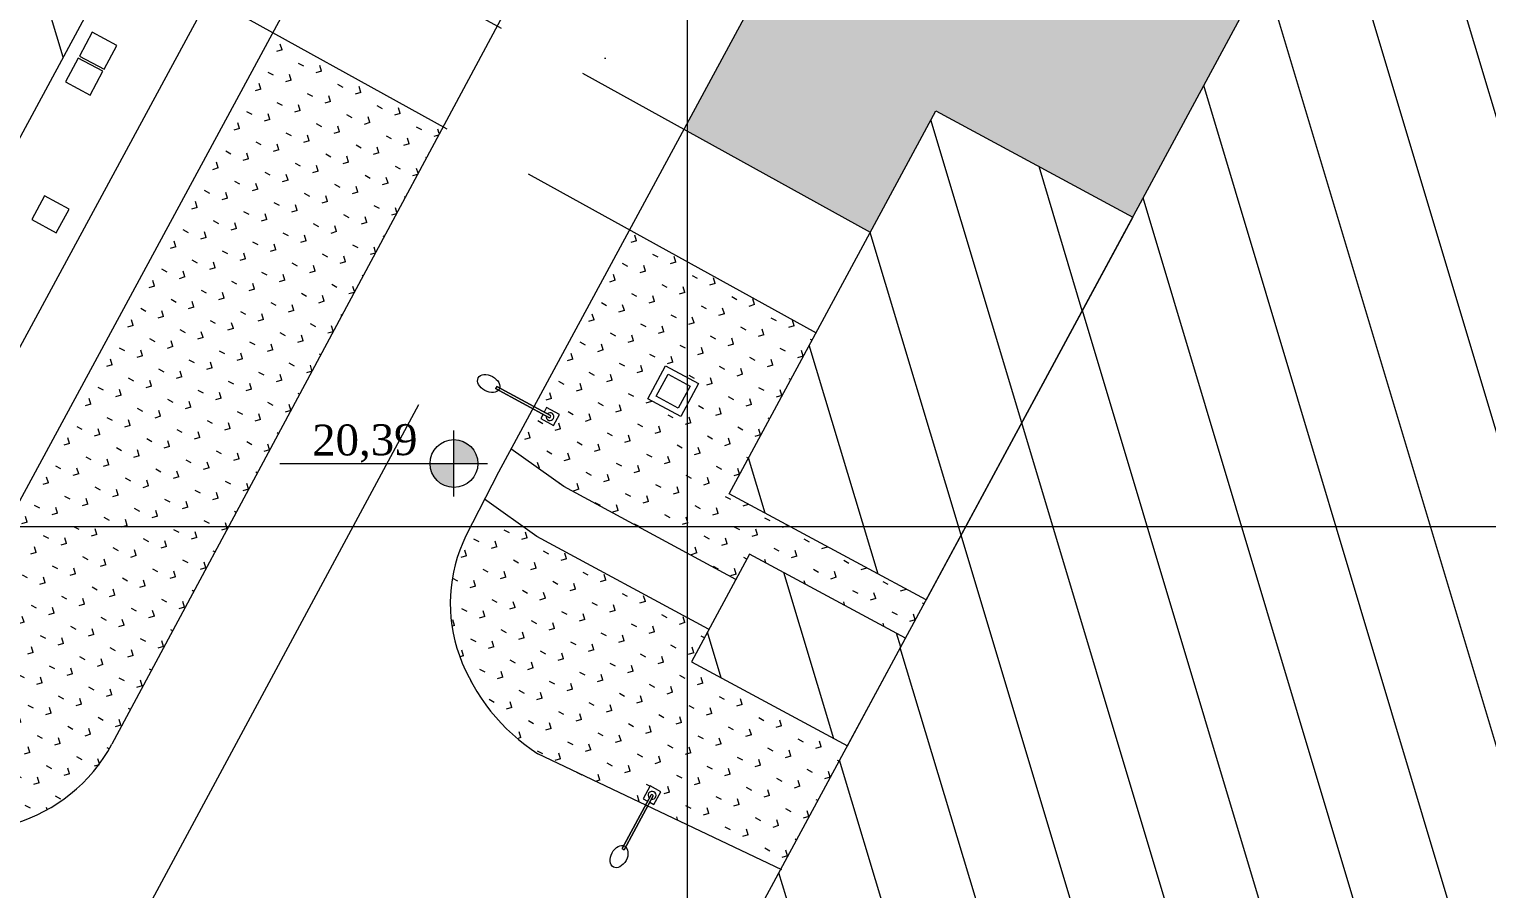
# Model space of a CAD drawing. Header units: centimetres. Extents: x 7802 to 40592, y -4163 to 24577.
# Drawn here: x 16876 to 21581, y 3829 to 6606 of the extents above; entities that cross this region are included whole.
import ezdxf

# ---------------------------------------------------------------- set-up
doc = ezdxf.new("R2010")
doc.units = ezdxf.units.CM
doc.linetypes.add('IMPORT-ACAD_ISO02W100', pattern=[1500, 1200, -299.9999999999999])
doc.linetypes.add('IMPORT-TRAZO_Y_PUNTOX2', pattern=[5080, 2540, -1270, 0, -1270])
for name, color, linetype, lineweight, true_color in [('ACHURADO', 4, 'Continuous', 9, 0x00ffff), ('Base - Emplazamiento_dwg', 7, 'Continuous', 9, 0x767676), ('edificios', 4, 'Continuous', 9, 0x00ffff), ('PASARELA', 100, 'IMPORT-ACAD_ISO02W100', 9, 0x00ff3f), ('PASTO', 3, 'Continuous', 9, 0x00ff00), ('solera', 1, 'Continuous', 9, 0xff0000)]:
    doc.layers.add(name, color=color, linetype=linetype, lineweight=lineweight, true_color=true_color)
for name, color, linetype, lineweight in [('camara inspeccion', 7, 'Continuous', 9), ('cota nivel', 7, 'Continuous', 9), ('E-LITE-EQPM', 7, 'Continuous', 9), ('eje calle', 7, 'IMPORT-TRAZO_Y_PUNTOX2', 9), ('grilla', 7, 'Continuous', 9), ('luminarias', 7, 'Continuous', 9), ('TEXTO', 7, 'Continuous', 9), ('VEREDAS', 7, 'Continuous', 9)]:
    doc.layers.add(name, color=color, linetype=linetype, lineweight=lineweight)
doc.styles.add('Times New Roman', font='times.ttf', dxfattribs={"height": 99.99999999999996})
pattern_1 = [(151.66, (-61025000, -522285000), (-97.8539650944029, -29.28314814536474), [19.152, -125.298]), (106.66, (-61025000, -522285000), (-97.85437269251995, -29.28327012055534), [19.152, -82.99]), (196.66, (-61025000, -522285000), (29.28327012055534, -97.85437269251995), [19.152, -82.98999999999998])]
pattern_2 = [(106.66, (-61025000, -522285000), (-279.5731100061605, -83.66325053739716), [])]

# ---------------------------------------------------------------- blocks, each defined once
blk = doc.blocks.new('Base - Emplazamiento_dwg_luminariayadran1-1977901-N01-Emplazamiento')
at = {"layer": 'E-LITE-EQPM', "flags": 128}
for points in [[(8830.782615905628, -196316.7067775335), (8830.782615905628, 0)], [(16450.78261592425, 0), (16450.78261592425, -196316.7067775343)]]:
    blk.add_lwpolyline(points, close=True, dxfattribs=at)
at = {"layer": 'E-LITE-EQPM'}
blk.add_ellipse((12640.78261591494, -223564.9146409974), major_axis=(0, 38295.36847628932), ratio=0.6666666666666659, dxfattribs=at)
at = {"layer": 'luminarias'}
blk.add_line((8830.782615905628, -196316.7067775343), (16450.78261592425, -196316.7067775343), dxfattribs=at)
at = {"layer": 'luminarias', "flags": 128}
blk.add_lwpolyline([(16450.78261592425, -23240.57190673411), (31918.47185930237, -23240.57190673411), (31918.47185930237, 23764.78713251272), (-7576.247460674494, 23764.78713251272), (-7576.247460674494, -23240.57190673338), (8830.782615905628, -23240.57190673338)], dxfattribs=at)
at = {"layer": 'luminarias'}
for centre, radius, start, end in [((12640.78261591494, 0), 12640.78261591276, 287.5420336008517, 252.4579663991479), ((12640.78261591494, -1921.374438794737), 4267.057503025325, 26.76170681889132, 153.2382931811087)]:
    blk.add_arc(centre, radius, start, end, dxfattribs=at)
blk = doc.blocks.new('Base - Emplazamiento_dwg-1977893-N01-Emplazamiento')
at = {"layer": 'ACHURADO'}
h = blk.add_hatch(dxfattribs=at)
h.set_pattern_fill('FP_3', color=256, style=0, pattern_type=2)
h.set_pattern_definition(pattern_2)
h.paths.add_polyline_path([(20929.89356397886, 511.7966017685846), (21480.13611395147, 1502.110063564034), (20228.25255310165, 2177.299936208879), (19700.85637418089, 1199.443731177601), (19410.78590258259, 1355.890105944131), (19167.68933431014, 905.159711651506), (19732.56348151483, 600.5009435117252), (19965.30717125863, 1032.035850826655), (20743.07105107747, 612.5573055816146)])
h.paths.add_polyline_path([(21344.30185024396, 1953.31767003412), (21371.00632539408, 1953.95335508625), (21397.65030631892, 1955.858970211542), (21424.17343583207, 1959.030198578822), (21458.31184358359, 1965.155818679063), (21480.13611395147, 1970.08079452707), (21502.41906626824, 1976.051493605328), (21527.86272936375, 1984.184949009429), (21552.89056802866, 1993.519850202947), (21577.44588615854, 2004.035050632257), (21601.47305806004, 2015.706729986342), (21624.91765446085, 2028.508448157448), (21647.72656580952, 2042.411205136461), (21669.84812258573, 2057.383506707216), (21691.23221234834, 2073.391435791059), (21711.8303932562, 2090.398729279915), (21731.59600380445, 2108.366860183919), (21758.43514981301, 2136.00138927044), (21775.91756466947, 2156.062081403522), (21792.43041364443, 2176.93070909344), (21807.93660287304, 2198.560917238744), (21822.40129981442, 2220.904817448771), (21835.79201149813, 2243.913178765854), (21848.07865751528, 2267.535673559793), (21859.53210255687, 2292.418202517915), (21869.23189357984, 2316.418514406056), (21878.0509657652, 2341.576931767957), (21885.67104330234, 2367.148303719653), (21892.07500872552, 2393.090880228014), (21897.24847639916, 2419.379879643212), (21901.17982483318, 2446.043049124239), (21903.86022278908, 2473.3379470643), (21905.01600345773, 2492.811516949674), (21905.28364911815, 2525.043521102473), (21904.20193463178, 2550.982854018346), (21901.84664953162, 2577.478401469506), (21898.23827109374, 2603.832587221874), (21893.38489858828, 2629.986210188732), (21887.29742346402, 2655.880519820319), (21879.98950453124, 2681.457348078951), (21871.47753678091, 2706.659240105577), (21861.78061388082, 2731.429583284288), (21850.92048439062, 2755.712734414863), (21838.92150173559, 2779.454144707619), (21825.81056796966, 2802.600482319821), (21811.61707133915, 2825.099752158431), (21796.37281762514, 2846.901412679979), (21780.11195518521, 2867.956489425245), (21762.87089352326, 2888.217685033736), (21744.68821506561, 2907.63948549072), (21725.60457957816, 2926.178262368292), (21705.6626202555, 2943.792370830681), (21684.90682983399, 2960.442243183691), (21663.38343390324, 2976.090477758136), (21641.1402464841, 2990.701922927596), (21618.2264990206, 3004.243756071765), (21594.69262628836, 3016.685557307983), (21570.58997697348, 3027.999377825337), (21545.97038201898, 3038.159802667898), (21520.88543118072, 3047.144007825932), (21495.38509031423, 3054.931811506929), (21469.51463813943, 3061.505719471236), (21443.30656630475, 3066.850964330516), (21416.75334589785, 3070.955538720648), (21389.67177879905, 3073.810222274638), (21359.94114194714, 3075.408602334922), (21338.08499583709, 3075.632898169621), (21311.5585481758, 3074.713296424206), (21285.04805909896, 3072.533517476917), (21258.67067558876, 3069.099835851693), (21232.48565084254, 3064.419968916669), (21206.55180594988, 3058.504430547678), (21181.26817912962, 3051.475443392289), (21160.74097112416, 3044.913607926367), (21135.71313245927, 3035.578706732849), (21105.40775358323, 3022.270299280649), (21087.13064242787, 3013.391826949461), (21063.68604602707, 3000.590108778351), (21040.8771346784, 2986.687351799342), (21018.75557790219, 2971.715050228584), (20997.37148813957, 2955.707121144743), (20976.77330723173, 2938.699827655881), (20957.00769668346, 2920.731696751881), (20938.11943195998, 2901.843432028395), (20920.15130105598, 2882.077821480137), (20903.14400756712, 2861.479640572283), (20887.13607848328, 2840.095550809668), (20872.16377691252, 2817.973994033458), (20858.26101993351, 2795.165082684789), (20845.4593017624, 2771.720486283991), (20833.78762240832, 2747.693314382489), (20823.27242197901, 2723.137996252593), (20813.93752078549, 2698.110157587695), (20805.80406538138, 2672.666494492178), (20798.89048065919, 2646.86464504649), (20793.21242811193, 2620.763058738389), (20788.78277035489, 2594.420864056009), (20785.6115419876, 2567.897734542858), (20783.70592686231, 2541.253753618022), (20783.07024181018, 2514.549278467903), (20783.70592686231, 2487.844803317781), (20785.6115419876, 2461.200822392938), (20788.78277035489, 2434.677692879787), (20793.21242811193, 2408.335498197414), (20798.89048065919, 2382.233911889306), (20805.80406538138, 2356.432062443625), (20813.93752078549, 2330.988399348101), (20823.27242197901, 2305.960560683206), (20833.78762240832, 2281.40524255331), (20845.4593017624, 2257.378070651805), (20858.26101993351, 2233.933474251006), (20872.16377691252, 2211.124562902338), (20887.13607848328, 2189.003006126131), (20903.14400756712, 2167.618916363513), (20920.15130105598, 2147.020735455663), (20941.2233517031, 2124.151205164284), (20957.00769668346, 2108.366860183915), (20976.77330723173, 2090.398729279915), (20997.37148813958, 2073.391435791053), (21018.75557790219, 2057.383506707216), (21040.8771346784, 2042.411205136458), (21063.68604602707, 2028.508448157444), (21087.13064242787, 2015.706729986335), (21111.15781432937, 2004.035050632254), (21135.71313245927, 1993.519850202947), (21160.74097112416, 1984.184949009429), (21186.18463421968, 1976.051493605328), (21211.98648366537, 1969.137908883126), (21238.08806997347, 1963.459856335868), (21264.43026465585, 1959.030198578822), (21290.95339416901, 1955.858970211542), (21317.59737509384, 1953.95335508625)])
h.paths.add_polyline_path([(21791.85678938687, 3918.823326866888), (21825.97333815313, 3919.286629520087), (21844.77282276337, 3920.389393397019), (21866.20271920208, 3922.533777966823), (21890.75875144495, 3926.2350043007), (21915.09976770055, 3931.155646894114), (21939.16525236725, 3937.283472254272), (21962.89537485835, 3944.603245641821), (21989.73107690615, 3954.572116766275), (22009.11452645843, 3962.742925931997), (22031.48864747416, 3973.517734731295), (22053.29787580737, 3985.394407472314), (22074.48799028014, 3998.343416875302), (22095.00630892911, 4012.332569662614), (22114.80181998123, 4027.327086596261), (22133.82530867698, 4043.28968894457), (22152.02947962609, 4060.180691163006), (22169.36907439129, 4077.958099558667), (22185.80098400793, 4096.577716693243), (22201.28435615966, 4115.993251264783), (22215.78069674371, 4136.15643319519), (22229.25396557333, 4157.017133637235), (22241.67066597931, 4178.523489602757), (22252.99992808805, 4200.622032902239), (22263.21358556888, 4223.257823075144), (22272.28624566002, 4246.374583980562), (22280.19535229899, 4269.914843708551), (22286.92124220048, 4293.820077464374), (22292.44719374247, 4318.030853070359), (22296.75946853874, 4342.486978723638), (22300.02130206776, 4369.448940455204), (22301.70314796144, 4391.891614229095), (22302.32226182189, 4416.717296373105), (22301.70314796144, 4441.542978517118), (22299.8473455947, 4466.306940103729), (22296.75946853874, 4490.947614022574), (22292.44719374247, 4515.403739675857), (22286.92124220048, 4539.614515281839), (22280.19535229899, 4563.519749037661), (22272.28624566002, 4587.06000876565), (22263.21358556888, 4610.176769671065), (22252.99992808805, 4632.812559843973), (22239.06308207189, 4659.427570956106), (22229.25396557333, 4676.417459108977), (22215.78069674371, 4697.278159551021), (22201.28435615966, 4717.441341481426), (22185.80098400793, 4736.85687605297), (22169.36907439129, 4755.476493187538), (22152.02947962609, 4773.253901583206), (22133.82530867698, 4790.144903801643), (22114.80181998123, 4806.107506149951), (22095.00630892911, 4821.102023083595), (22074.48799028014, 4835.091175870907), (22053.29787580737, 4848.040185273898), (22031.48864747416, 4859.916858014913), (22009.11452645843, 4870.691666814216), (21986.23113835037, 4880.337823799417), (21962.89537485835, 4888.831347104388), (21939.16525236725, 4896.151120491937), (21915.09976770055, 4902.278945852098), (21890.75875144495, 4907.199588445512), (21866.20271920208, 4910.900814779387), (21841.49272113719, 4913.373423021887), (21816.69019019883, 4914.611265879328), (21791.85678938687, 4914.611265879328), (21767.05425844852, 4913.373423021887), (21740.39907174041, 4910.607624765649), (21717.78822814076, 4907.199588445512), (21693.44721188516, 4902.278945852098), (21669.38172721846, 4896.151120491937), (21645.65160472736, 4888.831347104388), (21622.31584123534, 4880.337823799417), (21599.43245312727, 4870.691666814216), (21577.05833211156, 4859.916858014917), (21555.24910377834, 4848.040185273898), (21534.05898930557, 4835.091175870907), (21510.11672827344, 4818.508487513389), (21493.74515960448, 4806.107506149951), (21474.72167090873, 4790.144903801643), (21456.51749995962, 4773.253901583206), (21439.17790519442, 4755.476493187545), (21422.74599557778, 4736.85687605297), (21407.26262342605, 4717.44134148143), (21392.766282842, 4697.278159551021), (21379.29301401239, 4676.417459108977), (21366.8763136064, 4654.911103143455), (21355.54705149766, 4632.812559843973), (21345.33339401683, 4610.176769671071), (21336.26073392568, 4587.06000876565), (21328.35162728673, 4563.519749037661), (21321.62573738523, 4539.614515281839), (21316.09978584324, 4515.403739675857), (21311.78751104697, 4490.947614022574), (21308.69963399101, 4466.306940103729), (21306.84383162426, 4441.542978517118), (21306.22471776382, 4416.717296373108), (21306.84383162426, 4391.891614229095), (21308.69963399101, 4367.12765264248), (21311.78751104697, 4342.486978723635), (21316.09978584324, 4318.030853070351), (21321.62573738523, 4293.82007746437), (21328.35162728673, 4269.914843708551), (21336.26073392568, 4246.374583980562), (21345.33339401683, 4223.257823075144), (21355.54705149766, 4200.622032902236), (21368.31023587594, 4176.039863377815), (21379.29301401239, 4157.017133637231), (21392.766282842, 4136.15643319519), (21407.26262342605, 4115.993251264783), (21422.74599557778, 4096.577716693243), (21439.17790519442, 4077.958099558667), (21456.51749995962, 4060.180691163006), (21474.72167090873, 4043.28968894457), (21493.74515960448, 4027.327086596261), (21513.5406706566, 4012.332569662614), (21534.05898930557, 3998.343416875302), (21557.53312448507, 3984.150596088743), (21577.05833211156, 3973.517734731295), (21599.43245312727, 3962.742925931997), (21622.31584123534, 3953.096768946792), (21645.65160472736, 3944.603245641821), (21669.38172721846, 3937.283472254272), (21693.44721188516, 3931.155646894114), (21717.78822814076, 3926.235004300697), (21744.8776950573, 3922.280269591812), (21767.05425844852, 3920.061169724326), (21780.28838850921, 3919.400681751916)])
h.paths.add_polyline_path([(10516.73821629957, 4290.796226169922), (10704.63667517762, 4639.18265989051), (10201.14241258708, 4910.73685036973), (10013.24395370904, 4562.350416649138)])
h.paths.add_polyline_path([(10771.08111029957, 4762.378666549929), (11438.19624466124, 5999.290687590846), (10802.21920873738, 6342.29803057388), (10135.10407437571, 5105.386009439833), (10769.79084444801, 4763.074557496244)])
h.paths.add_polyline_path([(7207.438085379552, 5073.292678594596), (10189.25769395429, 10601.94632261993), (8678.67688159459, 11416.66176272558), (5696.857273019857, 5888.008118607113), (6780.478761796233, 5303.568576669356)])
h.paths.add_polyline_path([(26453.35077510684, 5796.344300173228), (26710.56206036595, 6273.245084285748), (25463.47053430511, 6945.850424654787), (25206.25924903437, 6468.949640542275), (26237.57014050667, 5912.723254039894)])
h.paths.add_polyline_path([(20377.81762662345, 6165.882914513355), (21149.50227963275, 7596.679451130342), (20741.54005530129, 7816.709468997966), (21095.20895055031, 8472.454310487967), (20372.59403410137, 8862.188858166348), (20018.92513884233, 8206.444016750916), (20041.06274927851, 8194.504335589783), (19269.3780962378, 6763.707798998814), (20000.00000000002, 6369.65476927041)])
h.paths.add_polyline_path([(24581.72936447666, 6829.602281935524), (24830.36709601295, 7290.60666207225), (23266.11567372459, 8134.268765710303), (23017.4779421883, 7673.264385573577), (23734.53169542111, 7286.529191183297)])
h.paths.add_polyline_path([(6542.891369480647, 7456.657502055181), (8803.305496939001, 8032.22357938067), (8929.16563980981, 7964.342271164073), (9200.039716111505, 8466.575519833725), (7468.264694511897, 10109.22517664732), (7103.131041082096, 9000.075510330513), (7313.983117416507, 8886.35472105817), (6699.800939415588, 8115.752290096147), (6389.069912966812, 7539.619442634295), (6438.674453122526, 7512.865769862494)])
h.paths.add_polyline_path([(24960.93668884135, 7480.744839180271), (25070.09868198077, 7683.144357055436), (24701.57471975547, 7881.903774384419), (24769.49750292117, 8007.840816862893), (24634.67167769561, 8080.557668954147), (24993.69317694803, 8746.226884610962), (23897.11011787879, 9337.65710955487), (23361.00384232125, 8343.651333451284), (24769.49750292117, 7583.995495698624)])
h.paths.add_polyline_path([(6227.93862833642, 11762.51241322608), (6339.038839959547, 11968.50562216715), (6535.067369660836, 11862.77975272389), (6704.363307589672, 12176.67486611755), (6853.835080203142, 12096.05888044463), (6994.033154973301, 12356.00304165857), (6842.111081897753, 12437.94057033958), (7053.730851912412, 12830.30917951839), (6144.648264639553, 13320.61305083336), (5657.922773284378, 12418.16521203147), (6008.323976036632, 12229.1801092215), (5862.835473043384, 11959.42685520278)])
h.paths.add_polyline_path([(9765.328132093427, 16975.47381417828), (10144.70874823165, 17678.89129118996), (8880.369880190128, 18360.79879906031), (8500.989264051905, 17657.38132214176), (8992.712319224811, 17392.17580514255)])
h = blk.add_hatch(dxfattribs=at)
h.set_pattern_fill('FP_3', color=256, style=0, pattern_type=2)
h.set_pattern_definition(pattern_2)
h.paths.add_polyline_path([(12931.0396974208, 428.509935364131), (13766.72355680495, 1977.968729287388), (14552.0001569763, 1554.438279569154), (15709.44088282997, 3700.473159831025), (15764.09787232989, 3670.994503051048), (17639.80612038869, 7148.784108739355), (18502.6793622412, 6683.402748685338), (19470.59954430444, 8478.043654002262), (19843.32014960239, 8277.020822558567), (20643.35574352883, 9760.383427422506), (20263.91556769379, 9965.030386578304), (20814.89486104112, 10986.61253368483), (19126.52148674244, 11897.21847111361), (19479.14070837434, 12551.01709095763), (19716.38828447323, 12423.06017410012), (20423.025479808, 13733.25086897241), (16694.11486350001, 15744.39852088692), (9760.762729018472, 2889.126379787928), (10294.81577114203, 2601.090641692284), (9915.928294346679, 1898.587504681205), (11426.80245991797, 1083.713847678159), (11492.01775158291, 1204.630873911085)])
at = {"layer": 'cota nivel'}
h = blk.add_hatch(color=256, dxfattribs=at)
h.paths.add_polyline_path([(9246.874822222171, 5203.036005422482), (9324.078422661454, 5203.036005422482), (9323.51552346663, 5212.341915189986), (9321.83503408508, 5221.512126067769), (9319.061459433453, 5230.412917928969), (9315.235243811156, 5238.914499318106), (9310.412181141057, 5246.892900071693), (9304.662601381826, 5254.231779052626), (9298.070344975638, 5260.8241206381), (9289.086898901684, 5267.568034571574), (9282.753201851829, 5271.396960981571), (9273.798813453597, 5275.364407414227), (9265.350913879025, 5277.996976111518), (9256.180724715661, 5279.677583981496), (9246.874822222171, 5280.240603418215)])
h.paths.add_polyline_path([(9246.874822222171, 5125.831407426749), (9246.874822222171, 5203.036005422482), (9169.6692266571, 5203.036005422482), (9170.232144350837, 5193.729943302738), (9171.912688689612, 5184.559586753955), (9174.686353150031, 5175.658662421758), (9178.512690793917, 5167.156967958805), (9183.335904085434, 5159.178479251603), (9189.085658558166, 5151.839542543215), (9195.678108466887, 5145.247177815185), (9203.017119467411, 5139.497518169547), (9210.99567049483, 5134.674407968723), (9219.497414397294, 5130.848180175801), (9228.39837456735, 5128.074630724715), (9237.56875282973, 5126.394204876535)])
at = {"layer": 'PASTO'}
h = blk.add_hatch(dxfattribs=at)
h.set_pattern_fill('FP_1', color=256, style=0, pattern_type=2)
h.set_pattern_definition(pattern_1)
h.paths.add_polyline_path([(10590.55331484697, 5949.843902145744), (10802.21920873738, 6342.29803057388), (11438.19624466124, 5999.290687604488), (15000.00000000002, 12603.30497967422), (15000.00000000002, 15556.02646401756), (10785.28949633407, 7756.524994616018), (10816.71969759994, 7739.57345515091), (10824.54960736496, 7754.091053408859), (10866.14183431386, 7731.658735187229), (10847.29381081253, 7696.712223495485), (10805.70158386364, 7719.144541717119), (10813.08321298748, 7732.830973531173), (10781.64756717916, 7749.785449451423), (10000.00000000001, 6303.313303033488), (10000.00000000001, 6276.463897586181), (10501.14983845002, 5999.290687590846)])
h.paths.add_polyline_path([(10925.10422336637, 7101.612506899994), (10818.92341044733, 7158.879981189979), (10876.19088466746, 7265.060794074099), (10982.37169757486, 7207.793319877251), (10950.545717135, 7148.784108739355)])
h.paths.add_polyline_path([(10916.95200024407, 7128.853888157765), (10955.13031638694, 7199.641096685091), (10884.34310777812, 7237.819412909457), (10846.16479163525, 7167.032204289001), (10879.99896446639, 7148.784108739355)])
h.paths.add_polyline_path([(12884.0713407728, 9326.299726031732), (12777.89052785376, 9383.567200228583), (12835.15800207389, 9489.748013205837), (12941.33881498129, 9432.480538915856)])
h.paths.add_polyline_path([(12875.9191176505, 9353.541107196374), (12914.09743379337, 9424.328315816832), (12843.31022518455, 9462.506631948065), (12805.13190904168, 9391.719423327606)])
h.paths.add_polyline_path([(13313.86349222159, 11509.2417121865), (13207.68267930254, 11566.50918638335), (13264.95015352267, 11672.68999936061), (13371.13096643008, 11615.42252507062)])
h.paths.add_polyline_path([(13305.71126909928, 11536.48309335114), (13343.88958524216, 11607.2703019716), (13273.10237663334, 11645.44861810283), (13234.92406049046, 11574.66140948238)])
h.paths.add_polyline_path([(14724.79329395575, 12526.61018036307), (13683.04977475201, 13088.46329199152), (13802.17314838666, 13309.33241229506), (14843.9166675904, 12747.47930066662), (14759.1029270998, 12590.22438351437)])
h.paths.add_polyline_path([(14880.74559854578, 12815.76458625497), (13838.81868609462, 13377.71660899745), (13957.9420597409, 13598.58572930099), (14999.86897219207, 13036.63370655851)])
h = blk.add_hatch(dxfattribs=at)
h.set_pattern_fill('FP_1', color=256, style=0, pattern_type=2)
h.set_pattern_definition(pattern_1)
h.paths.add_polyline_path([(7679.444691734781, 4018.363640804418), (7705.321714870174, 4019.130283708858), (7731.13031634255, 4021.161085947494), (7756.808775738215, 4024.451190924185), (7782.295683873925, 4028.992730462098), (7807.530089654915, 4034.774843620178), (7832.451645837418, 4041.783702666756), (7857.000753347103, 4050.002546148074), (7881.118703808273, 4059.411718972776), (7904.747819942996, 4069.988719416392), (7927.831593504412, 4081.70825293346), (7950.314820414319, 4094.542292648618), (7972.143732781892, 4108.460146381902), (7993.266127487826, 4123.428530048124), (8013.63149102634, 4139.411647254624), (8033.191120306565, 4156.371274907161), (8051.898239124359, 4174.266854619184), (8069.70811002606, 4193.055589705858), (8086.57814129661, 4212.692547530916), (8102.467988816222, 4233.130766961583), (8117.339652542025, 4254.321370674527), (8131.157567383885, 4276.2136820444), (8143.888688257147, 4298.755346335287), (9212.244014944028, 6290.943706963924), (8662.0999786015, 6595.214359797945), (7331.759323557141, 4133.701192224128), (7430.416827987985, 4079.139589453548), (7453.620407180753, 4067.659085094525), (7477.357500032573, 4057.326685052105), (7501.571340073849, 4048.167098918009), (7526.204020709906, 4040.202231538413), (7551.19663370269, 4033.451130629268), (7576.48941004786, 4027.929941224294), (7602.021862910388, 4023.651867064678), (7627.732932276809, 4020.627139022755), (7653.561130978215, 4018.862990635228)])
h.paths.add_polyline_path([(7155.24261065653, 4231.322096251781), (7315.95571528174, 4528.687603117323), (5128.076204233962, 5715.503951816475), (4986.082290378562, 5452.230088103466), (5006.002524610142, 5433.292069669189), (5035.154725636078, 5407.465601442753), (5047.348450715282, 5397.073090062404), (5276.778824281943, 5270.188784826165), (5273.372469654335, 5264.681401660699), (5270.498726827142, 5258.502422136963), (5268.426279401464, 5252.134484614703), (5267.220342868927, 5245.777974479339), (5266.918865475101, 5239.632917520855), (5267.531334069306, 5233.892685549619), (5269.038475573739, 5228.737911398781), (5271.392863466049, 5224.330804795027), (5274.520410190632, 5220.810047965094), (5278.251381184533, 5218.321340854633), (5284.486730801814, 5216.716463830943), (5287.198052423421, 5216.503280283482), (5292.14191259005, 5217.229167673266), (5297.201864080276, 5219.026669422585), (5302.224162828526, 5221.841169350364), (5307.056208828745, 5225.587150300506), (5311.551182808345, 5230.150792537401), (5315.572507257524, 5235.393432100989), (5321.032640372538, 5245.714629022745), (6925.681137975702, 4358.278904617227), (6927.750905077119, 4364.650109822132), (6930.623013492457, 4370.832997747864), (6934.207002213824, 4376.632829828704), (6938.389988583216, 4381.866932370004), (6943.040223687204, 4386.370450107692), (6948.011241970316, 4390.001538551685), (6953.146474369309, 4392.645831573392), (6958.284179671319, 4394.220043524318), (6963.262538776003, 4394.674592432234), (6967.924751410835, 4393.995161653607), (7045.454323544914, 4537.74435099697), (7030.936725286963, 4545.574260761992), (7053.369043508595, 4587.16648771089), (7088.315555200336, 4568.318464209568), (7065.883236978701, 4526.726237260666), (7052.196805164652, 4534.10786638451), (6974.667233030553, 4390.358677041161), (6977.817831932006, 4386.804512118594), (6980.18156309446, 4382.350195995569), (6981.682797045373, 4377.138248085592), (6982.170568616503, 4369.448940455204), (6981.934773729491, 4365.127404105007), (6980.677454266781, 4358.712804611574), (6978.541771157126, 4352.296870608599), (6975.596057292893, 4346.084885045447), (6971.934563149494, 4340.275605377734), (6967.674441165924, 4335.054904163259)])
h.paths.add_polyline_path([(6816.189623833372, 4479.819533258582), (6812.662048616815, 4486.029546072451), (6808.192525033744, 4491.600129973375), (6802.894625571925, 4496.389734064458), (6796.902972101137, 4500.276652476623), (6790.369815074439, 4503.162116966326), (6780.478761796233, 4505.262255440271), (6776.35257294762, 4505.662711160838), (6769.224671908349, 4505.214299707787), (6762.258584646988, 4503.638966624294), (6755.631322392032, 4500.976741791402), (6749.51128668502, 4497.295273469964), (6744.053990226023, 4492.688109329684), (6739.398105230048, 4487.272319363197), (6729.468690732794, 4492.486268209013), (6720.088309932343, 4498.633380609449), (6711.344386208402, 4505.656366636415), (6703.318411280777, 4513.489773384834), (6696.085185721913, 4522.060594981368), (6697.33138648206, 4529.766278276898), (6697.335834479097, 4537.572080708479), (6696.098416417271, 4545.279179249816), (6693.650650799135, 4552.691264979508), (6690.05488511198, 4559.619543301617), (6685.402707763536, 4565.887542767498), (6679.812615216842, 4571.335610012399), (6673.426993745081, 4575.824976315675), (6672.402458685312, 4585.886485728525), (6672.256900050707, 4595.99897584904), (6679.030186234897, 4600.575933875147), (6685.115388048031, 4606.034529793434), (6690.39861203147, 4612.272597991715), (6694.780974915491, 4619.173383893228), (6698.180454364398, 4626.60772918936), (6700.533424144604, 4634.436489226497), (6701.795844982707, 4642.513137301855), (6701.94408882496, 4650.686507125186), (6700.975381070876, 4658.803622117152), (6698.907852503938, 4666.712558589938), (6705.671047161722, 4674.192583820764), (6713.057450171151, 4681.057904644673), (6721.011404687276, 4687.256790592022), (6729.472977341631, 4692.742532806888), (6730.69444981657, 4688.789237632763), (6731.992002395742, 4687.157362243032), (6735.568422958118, 4685.0765562209), (6739.70415580381, 4684.949074575813), (6743.401944162227, 4686.805657188333), (6745.770133612205, 4690.198622921989), (6746.237678331604, 4694.30981978861), (6745.704007529766, 4696.325224328299), (6743.263135898253, 4699.666284552122), (6754.258225187128, 4703.660838707508), (6765.629623112083, 4706.243600748843), (6766.413626662973, 4698.854760550303), (6768.395782336115, 4691.395960308497), (6771.498832964276, 4684.329580828256), (6775.649300591067, 4677.822948777902), (6780.748905196014, 4672.030136418354), (6786.67689189315, 4667.088313285312), (6793.292890317895, 4663.114498115538), (6800.440238494031, 4660.202787929271), (6807.949692474069, 4658.422129881972), (6815.643433911436, 4657.814688646417), (6823.339280668125, 4658.394847984253), (6830.855000753716, 4660.148870149099), (6838.012627444862, 4663.035221186296), (6844.642673406403, 4666.985554426358), (6850.588144026782, 4671.906328883898), (6855.708254934976, 4677.681024239282), (6859.881765670842, 4684.172899954155), (6871.376655552773, 4673.897985543977), (6866.869619954196, 4669.286002744412), (6863.245218013656, 4663.952386166173), (6860.616738886981, 4658.063850464413), (6859.066341834175, 4651.804455588791), (6858.642488139661, 4645.369853559455), (6859.358426341555, 4638.961172905735), (6861.191778117623, 4632.77873192377), (6864.085237772072, 4627.015777259853), (6867.948363459025, 4621.852443534717), (6872.660404153869, 4617.450122814865), (6878.074074008809, 4613.946419926206), (6884.020156116371, 4611.450851293529), (6890.312791779451, 4610.041421748625), (6896.755289959377, 4609.762186306903), (6903.14627531418, 4610.621873124896), (6904.402323808085, 4593.978713984295), (6904.450155271948, 4587.783120348789), (6903.410642283676, 4576.378507328311), (6901.253309089533, 4565.131654484556), (6897.999119593199, 4554.151853205769), (6894.655888463521, 4553.740321882579), (6891.520264614654, 4552.509705981968), (6888.789562294528, 4550.537444017813), (6886.635615403054, 4547.947643792866), (6885.193964563553, 4544.903272712761), (6884.555328007827, 4541.595902796026), (6884.759892983384, 4538.233655692201), (6885.794786905288, 4535.028106287367), (6887.594887384591, 4532.180969009185), (6882.085244006401, 4523.947438348651), (6875.894130751739, 4516.213272979284), (6869.0665719489, 4509.034718940584), (6865.879722353377, 4509.247293482903), (6862.739287448948, 4508.665170736774), (6859.84035094924, 4507.324512148177), (6857.362994694879, 4505.308599384814), (6855.461111975423, 4502.74266088166), (6854.25284768325, 4499.786092654682), (6853.813259156704, 4496.622556625513), (6845.007681911282, 4491.178306803507), (6835.752384579956, 4486.539608919581), (6822.624024784381, 4481.713827219749)])
h.paths.add_polyline_path([(6426.316399033845, 4714.512195840392), (6422.788823817289, 4720.722208654258), (6418.31930023422, 4726.292792555182), (6413.0214007724, 4731.082396646265), (6406.480754047629, 4735.211785969966), (6400.496590274912, 4737.854779548139), (6393.587939980124, 4739.665469240273), (6386.47934814809, 4740.355373742651), (6379.351447108821, 4739.906962289598), (6372.385359847458, 4738.331629206104), (6365.758097592501, 4735.669404373209), (6359.638061885487, 4731.987936051773), (6354.180765426491, 4727.380771911494), (6349.524880430517, 4721.964981945004), (6339.595465933265, 4727.178930790817), (6330.215085132817, 4733.326043191252), (6321.471161408878, 4740.349029218218), (6313.445186481254, 4748.182435966633), (6306.211960922393, 4756.75325756317), (6307.410872336514, 4763.910911405041), (6307.537433257576, 4771.167176245314), (6306.588857103437, 4778.362285721812), (6304.586029352342, 4785.337819973636), (6301.573047692409, 4791.940193684349), (6297.61625109138, 4798.024037679477), (6292.802759164201, 4803.455399623402), (6287.238553998291, 4808.11469334355), (6281.046146670267, 4811.899331844489), (6272.888703492669, 4809.568967606782), (6267.171125120586, 4818.508487513389), (6264.891604693043, 4821.349564321577), (6259.593705231224, 4826.139168412662), (6253.602051760434, 4830.026086824831), (6247.068894733734, 4832.911551314537), (6240.160244438946, 4834.722241006667), (6233.051652606911, 4835.412145509052), (6225.92375156764, 4834.963734055995), (6218.957664306276, 4833.388400972502), (6212.33040205132, 4830.726176139609), (6206.210366344306, 4827.044707818168), (6200.75306988531, 4822.437543677888), (6196.097184889336, 4817.021753711399), (6186.167770392083, 4822.235702557215), (6176.787389591635, 4828.38281495765), (6168.043465867698, 4835.405800984609), (6157.148748881892, 4846.638448664629), (6152.784265381213, 4851.810029329562), (6154.030466141361, 4859.515712625095), (6154.034914138395, 4867.321515056677), (6152.797496076568, 4875.028613598007), (6150.349730458434, 4882.440699327702), (6146.753964771278, 4889.368977649811), (6142.101787422836, 4895.636977115688), (6136.511694876142, 4901.085044360586), (6130.126073404383, 4905.574410663859), (6129.101538344612, 4915.635920076719), (6128.955979710007, 4925.748410197237), (6136.026119248273, 4930.558563417416), (6142.337241196484, 4936.32867492821), (6147.760090415906, 4942.940569772773), (6152.183604066375, 4950.258832823268), (6155.517186232415, 4958.133582154797), (6157.692563375836, 4966.403538707043), (6158.665182614159, 4974.899329365328), (6158.415124187377, 4983.446955812204), (6156.947509425248, 4991.871358105671), (6154.292395859737, 5000.000000000006), (6158.65909632682, 5000.000000000006), (6167.045196235275, 5008.424650466716), (6176.248301995076, 5015.948230168879), (6186.172057000933, 5022.491967155082), (6187.393529475855, 5018.538671980943), (6190.349584227698, 5015.64345557367), (6194.327422406654, 5014.504446722565), (6198.367860669823, 5015.396296700071), (6201.496620802328, 5018.103952101727), (6202.959259192334, 5021.974511064063), (6202.936757990903, 5024.059254136794), (6201.390918072561, 5027.897341770978), (6199.962215557514, 5029.415718900305), (6210.957304846409, 5033.410273055699), (6222.298381592488, 5036.27879699855), (6222.965274649682, 5029.441709964261), (6224.560186949065, 5022.759886843172), (6227.053196830249, 5016.358683269116), (6230.397533699624, 5010.358190258675), (6234.530455479107, 5004.870981220482), (6239.374425691031, 5000.000000000006), (6305.488421105874, 5000.000000000006), (6309.73042304464, 5004.188982676463), (6313.445395137969, 5008.851722070628), (6316.580845330138, 5013.922334302355), (6324.345285387742, 5007.289286598416), (6331.497218842209, 5000.000000000006), (6324.385608687615, 5000.000000000006), (6320.598144795784, 4994.827558889183), (6317.774795349635, 4989.071889711591), (6316.002782036572, 4982.910802259265), (6315.336847634358, 4976.534630904224), (6315.797564843386, 4970.140354601916), (6317.370700734591, 4963.925511623635), (6320.007656447093, 4958.082097009972), (6323.626968551995, 4952.790631271232), (6328.116825700735, 4948.214583570348), (6333.338522811215, 4944.495321672699), (6339.130746081589, 4941.747744674133), (6345.314556454855, 4940.056733425091), (6351.698917580172, 4939.474528307927), (6358.086597495649, 4940.01911537562), (6364.280261712073, 4941.673670708964), (6365.199897919559, 4938.600624237565), (6375.726077133664, 4941.222025232159), (6376.54040186345, 4933.547423132106), (6378.522557536594, 4926.088622890299), (6381.625608164754, 4919.022243410056), (6385.776075791545, 4912.515611359704), (6390.875680396492, 4906.722799000161), (6396.803667093628, 4901.780975867115), (6406.480754047629, 4896.56012439352), (6410.567013694507, 4894.895450511074), (6418.076467674546, 4893.114792463779), (6425.770209111914, 4892.50735122822), (6433.466055868603, 4893.087510566056), (6440.981775954194, 4894.841532730902), (6448.13940264534, 4897.727883768099), (6454.769448606881, 4901.678217008165), (6460.71491922726, 4906.598991465701), (6465.835030135455, 4912.373686821085), (6470.008540871318, 4918.865562535961), (6481.503430753251, 4908.590648125776), (6476.996395154671, 4903.978665326215), (6473.371993214128, 4898.645048747972), (6470.743514087452, 4892.756513046209), (6469.193117034644, 4886.497118170588), (6468.769263340128, 4880.062516141251), (6469.485201542021, 4873.653835487531), (6471.31855331809, 4867.471394505562), (6474.212012972538, 4861.708439841642), (6478.075138659495, 4856.54510611651), (6482.787179354341, 4852.142785396657), (6488.200849209282, 4848.639082507995), (6494.146931316845, 4846.143513875321), (6500.439566979927, 4844.734084330415), (6506.882065159855, 4844.454848888696), (6513.273050514657, 4845.31453570669), (6514.488521778514, 4833.927331703673), (6514.215317578846, 4818.508487513389), (6513.537417484154, 4811.071169910103), (6511.380084290011, 4799.824317066352), (6508.125894793677, 4788.844515787572), (6504.782663663992, 4788.432984464389), (6501.647039815118, 4787.202368563779), (6498.916337494985, 4785.230106599619), (6496.76239060351, 4782.640306374669), (6495.320739764005, 4779.595935294561), (6494.68210320828, 4776.288565377822), (6494.886668183839, 4772.926318273993), (6495.921562105748, 4769.720768869153), (6497.72166258506, 4766.873631590967), (6492.212019206871, 4758.640100930441), (6486.020905952209, 4750.90593556108), (6479.193347149375, 4743.727381522383), (6476.006497553855, 4743.9399560647), (6472.866062649428, 4743.357833318573), (6469.967126149725, 4742.017174729976), (6467.489769895365, 4740.001261966613), (6465.587887175913, 4737.435323463464), (6464.379622883741, 4734.478755236488), (6463.940034357192, 4731.315219207322), (6455.134457111766, 4725.870969385311), (6445.879159780437, 4721.232271501384), (6436.247643965189, 4717.435964104687)])
h.paths.add_polyline_path([(5913.765835517284, 5003.258006304412), (5910.23826030073, 5009.468019118278), (5905.768736717661, 5015.038603019206), (5900.470837255842, 5019.828207110292), (5894.479183785053, 5023.715125522457), (5887.946026758353, 5026.600590012159), (5881.037376463565, 5028.411279704296), (5873.928784631531, 5029.101184206675), (5866.80088359226, 5028.652772753621), (5859.834796330897, 5027.077439670131), (5853.207534075939, 5024.415214837232), (5847.087498368927, 5020.733746515793), (5841.630201909928, 5016.126582375518), (5836.974316913954, 5010.710792409028), (5827.044902416704, 5015.924741254844), (5817.664521616254, 5022.071853655272), (5808.920597892314, 5029.094839682239), (5800.894622964692, 5036.928246430657), (5793.661397405828, 5045.499068027188), (5794.907598165974, 5053.204751322713), (5794.912046163008, 5061.010553754296), (5793.674628101181, 5068.717652295632), (5791.226862483048, 5076.129738025321), (5787.631096795892, 5083.058016347431), (5782.97891944745, 5089.326015813303), (5777.388826900758, 5094.774083058205), (5771.003205428998, 5099.263449361478), (5769.978670369227, 5109.324958774342), (5769.833111734622, 5119.437448894866), (5776.606397918808, 5124.01440692097), (5783.150741133287, 5130.015125486948), (5787.974823715381, 5135.711071037542), (5792.357186599399, 5142.611856939051), (5795.756666048306, 5150.046202235183), (5798.109635828511, 5157.874962272316), (5799.372056666614, 5165.951610347674), (5799.520300508867, 5174.124980171006), (5798.551592754785, 5182.242095162973), (5796.484064187848, 5190.151031635761), (5803.247258845633, 5197.631056866584), (5810.633661855062, 5204.496377690497), (5818.58761637119, 5210.695263637849), (5827.049189025546, 5216.181005852715), (5828.270661500494, 5212.2277106786), (5831.226716252339, 5209.332494271352), (5835.20455443128, 5208.193485420264), (5839.244992694433, 5209.085335397769), (5842.373752826929, 5211.792990799412), (5843.836391216942, 5215.663549761728), (5843.280219213687, 5219.763697374132), (5840.839347582183, 5223.104757597956), (5851.834436871051, 5227.099311753339), (5863.175513617103, 5229.967835696183), (5863.989838346889, 5222.293233596126), (5865.971994020032, 5214.83443335432), (5869.075044648192, 5207.768053874077), (5873.225512274982, 5201.261421823721), (5878.325116879929, 5195.468609464174), (5884.253103577065, 5190.526786331128), (5890.86910200181, 5186.552971161357), (5898.016450177948, 5183.641260975091), (5907.816743716155, 5181.67973508566), (5913.219645595356, 5181.253161692237), (5920.915492352045, 5181.833321030069), (5928.431212437637, 5183.587343194919), (5935.588839128784, 5186.473694232112), (5942.218885090325, 5190.424027472181), (5948.164355710705, 5195.344801929718), (5953.284466618898, 5201.119497285105), (5957.457977354763, 5207.611372999974), (5968.952867236687, 5197.336458589796), (5964.445831638106, 5192.724475790235), (5960.821429697562, 5187.390859211993), (5958.192950570886, 5181.502323510229), (5956.642553518076, 5175.242928634611), (5956.218699823562, 5168.808326605271), (5956.934638025455, 5162.399645951547), (5959.226918888417, 5155.303147807028), (5961.661449455974, 5150.454250305659), (5965.524575142928, 5145.29091658053), (5970.236615837774, 5140.888595860674), (5975.650285692717, 5137.384892972015), (5981.596367800284, 5134.889324339339), (5987.889003463364, 5133.479894794435), (5994.331501643294, 5133.200659352716), (6000.722486998095, 5134.060346170713), (6001.937958273241, 5122.673142169956), (6002.026366978712, 5111.221593397995), (6000.986854002158, 5099.816980377505), (5998.829520819776, 5088.570127532562), (5995.575331335128, 5077.590326251408), (5992.232100197413, 5077.178794941088), (5989.096476338152, 5075.948179049432), (5986.365774006676, 5073.975917090047), (5984.211827104269, 5071.386116865863), (5982.770176255451, 5068.341745783087), (5982.131539692956, 5065.034375861136), (5982.33610466487, 5061.672128750672), (5983.37099858644, 5058.466579339005), (5985.171099068491, 5055.619442054981), (5976.181209996643, 5043.038261042479), (5973.470342435643, 5039.651746025101), (5966.642783632808, 5032.473191986411), (5963.455934037279, 5032.685766528737), (5960.315499132836, 5032.103643782618), (5957.416562633121, 5030.762985194014), (5954.939206378751, 5028.747072430639), (5953.037323659293, 5026.181133927481), (5951.829059367121, 5023.224565700494), (5951.389470840581, 5020.061029671315), (5942.583893595166, 5014.616779849313), (5933.328596263849, 5009.978081965397), (5923.697080448615, 5006.181774568703)])
h.paths.add_polyline_path([(5617.396538471536, 5154.962226126253), (5613.868963254978, 5161.172238940119), (5609.399439671908, 5166.742822841044), (5604.101540210089, 5171.532426932123), (5598.109886739301, 5175.419345344294), (5591.576729712602, 5178.304809833997), (5584.668079417816, 5180.11549952613), (5577.559487585783, 5180.805404028509), (5570.431586546512, 5180.356992575455), (5563.465499285152, 5178.781659491965), (5556.838237030195, 5176.119434659066), (5550.718201323183, 5172.437966337631), (5545.260904864186, 5167.830802197352), (5540.605019868212, 5162.415012230866), (5530.675605370961, 5167.628961076682), (5521.29522457051, 5173.776073477114), (5512.551300846569, 5180.799059504079), (5504.525325918946, 5188.632466252498), (5497.292100360083, 5197.203287849032), (5498.53830112023, 5204.908971144565), (5498.542749117266, 5212.714773576151), (5497.305331055441, 5220.421872117491), (5494.857565437307, 5227.833957847182), (5491.26179975015, 5234.762236169292), (5486.609622401705, 5241.030235635175), (5481.019529855009, 5246.478302880078), (5474.633908383245, 5250.96766918335), (5473.515253385037, 5267.568034571574), (5473.463814688876, 5271.141668716707), (5480.237100873064, 5275.718626742818), (5486.322302686199, 5281.177222661101), (5491.605526669639, 5287.415290859386), (5495.987889553659, 5294.316076760892), (5499.387369002567, 5301.750422057024), (5501.740338782772, 5309.579182094168), (5503.002759620873, 5317.655830169526), (5503.151003463127, 5325.829199992857), (5502.182295709044, 5333.946314984824), (5500.114767142107, 5341.855251457609), (5506.877961799891, 5349.335276688432), (5514.264364809318, 5356.200597512341), (5522.218319325444, 5362.399483459687), (5530.679891979798, 5367.885225674549), (5531.901364454739, 5363.931930500431), (5534.857419206583, 5361.036714093171), (5538.835257385531, 5359.897705242084), (5542.875695648686, 5360.789555219593), (5546.004455781184, 5363.497210621235), (5546.977048250371, 5365.341315789657), (5547.444592969769, 5369.452512656275), (5545.898753051451, 5373.290600290462), (5544.470050536419, 5374.808977419787), (5555.465139825294, 5378.803531575177), (5566.806216571354, 5381.672055518027), (5567.620541301141, 5373.997453417971), (5569.602696974286, 5366.538653176168), (5572.705747602447, 5359.472273695925), (5576.856215229236, 5352.965641645573), (5581.955819834184, 5347.172829286025), (5587.88380653132, 5342.23100615298), (5594.499804956065, 5338.257190983209), (5601.647153132199, 5335.345480796942), (5609.156607112238, 5333.564822749644), (5616.850348549605, 5332.957381514088), (5624.546195306294, 5333.537540851924), (5632.061915391884, 5335.29156301677), (5639.21954208303, 5338.177914053967), (5645.849588044571, 5342.12824729403), (5651.795058664949, 5347.049021751566), (5658.484738550419, 5355.265174041238), (5661.088680309009, 5359.315592821826), (5672.58357019094, 5349.040678411645), (5668.076534592364, 5344.428695612083), (5664.452132651824, 5339.095079033837), (5661.82365352515, 5333.206543332077), (5660.273256472344, 5326.947148456456), (5659.849402777831, 5320.512546427122), (5660.565340979723, 5314.103865773403), (5662.398692755793, 5307.921424791437), (5665.292152410239, 5302.158470127517), (5669.155278097193, 5296.995136402389), (5673.867318792038, 5292.592815682536), (5679.280988646978, 5289.089112793878), (5685.227070754539, 5286.593544161196), (5691.519706417617, 5285.184114616292), (5697.962204597545, 5284.904879174571), (5704.353189952343, 5285.764565992565), (5705.568661216204, 5274.377361989545), (5705.657069910115, 5262.925813216454), (5704.617556921844, 5251.521200195974), (5702.460223727701, 5240.274347352223), (5699.206034231368, 5229.29454607344), (5695.86280310168, 5228.883014750257), (5692.727179252802, 5227.652398849654), (5689.996476932664, 5225.68013688549), (5687.842530041183, 5223.090336660541), (5686.400879201678, 5220.045965580429), (5685.762242645953, 5216.738595663684), (5685.966807621511, 5213.376348559847), (5687.001701543425, 5210.170799155011), (5688.801802022742, 5207.323661876821), (5683.292158644554, 5199.090131216301), (5677.101045389897, 5191.355965846941), (5670.273486587063, 5184.177411808255), (5667.086636991536, 5184.389986350575), (5663.946202087095, 5183.807863604456), (5661.047265587379, 5182.467205015855), (5658.484738550419, 5180.336383489621), (5656.668026613555, 5177.885353749329), (5655.459762321382, 5174.928785522339), (5655.02017379484, 5171.765249493159), (5646.214596549423, 5166.320999671162), (5636.959299218104, 5161.682301787238), (5627.327783402867, 5157.885994390545)])
h.paths.add_polyline_path([(5312.337529448495, 5274.789694161344), (5400.273535250294, 5437.833668223766), (5403.534412523749, 5437.639180327463), (5406.73713558038, 5438.282384149637), (5409.670080488297, 5439.720779193236), (5412.139449244223, 5441.859321706637), (5413.982075218955, 5444.55670481839), (5415.076204596481, 5447.634695565542), (5415.349541409659, 5450.889911859569), (5414.784024586672, 5454.107261212263), (5413.41702135894, 5457.074153240916), (5411.338858174564, 5459.594546843795), (5408.68685226529, 5461.501903861115), (5405.63623823867, 5462.670193292259), (5402.388589232176, 5463.02221895178), (5399.15849771603, 5462.534720303919), (5396.159396027319, 5461.239909431591), (5393.589453561358, 5459.223342582713), (5391.618482481036, 5456.618266934123), (5390.37671716575, 5453.5968161177), (5389.946208811891, 5450.358636275318), (5390.355403797412, 5447.117694190345), (5391.577264051833, 5444.088139164769), (5393.531053630555, 5441.470152836229), (5305.595047828755, 5278.426178773801)])
h.paths.add_polyline_path([(5352.798444989587, 5357.878047589708), (5388.191990248671, 5431.570884571582), (5373.67439199072, 5439.400794336604), (5396.106710212353, 5480.993021285502), (5431.053221904094, 5462.144997784179), (5408.620903682403, 5420.552770835237), (5394.934471868411, 5427.934399959126), (5366.003402413316, 5379.832921336119)])
h.paths.add_polyline_path([(5233.374712220123, 5402.92099298156), (5229.847137003567, 5409.131005795426), (5225.377613420499, 5414.701589696357), (5220.079713958678, 5419.491193787439), (5214.088060487889, 5423.378112199608), (5207.554903461188, 5426.263576689315), (5200.6462531664, 5428.074266381444), (5193.537661334364, 5428.764170883829), (5186.409760295092, 5428.315759430772), (5179.443673033729, 5426.740426347279), (5172.816410778771, 5424.078201514387), (5166.696375071758, 5420.396733192945), (5159.820728218946, 5414.139724213623), (5156.583193616784, 5410.373779086172), (5146.653779119536, 5415.587727931988), (5137.27339831909, 5421.73484033242), (5128.529474595153, 5428.757826359387), (5120.503499667532, 5436.591233107805), (5113.270274108672, 5445.162054704339), (5114.516474868817, 5452.867737999865), (5114.520922865851, 5460.673540431448), (5113.283504804026, 5468.380638972784), (5110.83573918589, 5475.792724702473), (5107.239973498734, 5482.721003024582), (5102.587796150291, 5488.989002490458), (5096.997703603597, 5494.437069735363), (5090.612082131837, 5498.926436038636), (5089.587547072075, 5508.987945451497), (5089.441988437477, 5519.100435572014), (5096.215274621668, 5523.677393598121), (5102.300476434804, 5529.135989516405), (5107.583700418247, 5535.374057714693), (5111.966063302269, 5542.274843616202), (5115.365542751178, 5549.709188912338), (5117.718512531383, 5557.537948949478), (5118.980933369487, 5565.61459702484), (5119.129177211738, 5573.787966848171), (5118.160469457654, 5581.905081840141), (5116.092940890714, 5589.814018312934), (5122.856135548494, 5597.294043543746), (5130.242538557919, 5604.159364367644), (5138.196493074039, 5610.35825031499), (5146.658065728388, 5615.843992529846), (5147.879538203334, 5611.890697355738), (5150.83559295518, 5608.995480948489), (5154.813431134125, 5607.856472097402), (5158.853869397274, 5608.748322074907), (5161.982629529772, 5611.455977476546), (5162.955221998959, 5613.300082644964), (5163.42276671836, 5617.411279511582), (5161.876926800051, 5621.249367145766), (5160.44822428502, 5622.767744275094), (5171.44331357389, 5626.76229843048), (5182.784390319944, 5629.630822373324), (5183.598715049729, 5621.95622027327), (5185.580870722873, 5614.497420031465), (5188.683921351034, 5607.431040551221), (5192.834388977825, 5600.924408500866), (5197.933993582771, 5595.131596141318), (5203.861980279908, 5590.189773008276), (5210.477978704652, 5586.215957838505), (5217.625326880788, 5583.304247652239), (5225.134780860826, 5581.523589604937), (5232.828522298196, 5580.916148369385), (5240.524369054883, 5581.496307707221), (5248.040089140474, 5583.250329872067), (5255.19771583162, 5586.136680909261), (5261.827761793163, 5590.08701414933), (5267.773232413541, 5595.007788606863), (5272.893343321735, 5600.782483962251), (5277.066854057601, 5607.274359677119), (5288.561743939526, 5596.999445266941), (5284.054708340943, 5592.38746246738), (5280.430306400394, 5587.053845889138), (5277.801827273714, 5581.165310187374), (5276.251430220903, 5574.905915311749), (5275.827576526386, 5568.471313282409), (5276.543514728278, 5562.062632628682), (5278.376866504347, 5555.880191646714), (5281.270326158796, 5550.117236982789), (5285.133451845754, 5544.95390325765), (5289.845492540603, 5540.551582537802), (5295.259162395548, 5537.047879649142), (5301.205244503117, 5534.552311016466), (5307.4978801662, 5533.142881471562), (5313.940378346133, 5532.863646029843), (5320.331363700937, 5533.723332847844), (5321.546834964792, 5522.336128844828), (5321.6352436587, 5510.88458007174), (5320.595730670429, 5499.479967051268), (5318.438397476285, 5488.233114207516), (5315.184207979951, 5477.253312928737), (5311.840976850278, 5476.841781605543), (5308.705353001419, 5475.61116570493), (5305.9746506813, 5473.63890374077), (5303.820703789832, 5471.049103515827), (5302.379052950334, 5468.004732435726), (5301.740416394609, 5464.697362518998), (5301.944981370163, 5461.335115415179), (5302.979875292063, 5458.129566010349), (5304.77997577136, 5455.282428732166), (5299.270332393166, 5447.04889807163), (5293.079219138501, 5439.314732702255), (5286.25166033566, 5432.136178663548), (5283.064810740128, 5432.348753205874), (5279.924375835684, 5431.766630459755), (5277.025439335966, 5430.425971871158), (5274.548083081595, 5428.410059107784), (5272.646200362135, 5425.844120604625), (5271.437936069962, 5422.887552377632), (5270.998347543422, 5419.724016348456), (5262.192770298005, 5414.279766526458), (5252.937472966687, 5409.641068642542), (5243.305957151452, 5405.844761245848)])
h = blk.add_hatch(dxfattribs=at)
h.set_pattern_fill('FP_1', color=256, style=0, pattern_type=2)
h.set_pattern_definition(pattern_1)
h.paths.add_polyline_path([(10301.98881688491, 3892.62490610441), (10516.73821629957, 4290.7962261335), (10013.24395370904, 4562.350416649138), (10070.04700492575, 4667.670133245014), (9514.287584403075, 4967.412972077733), (9468.530003246193, 5000.000000000006), (9301.152778155605, 5000.000000000006), (9285.501067068775, 4969.270805718393), (9273.798813453597, 4943.292085399323), (9265.950085477592, 4923.619253447427), (9257.911391035199, 4900.11729933171), (9251.058369355778, 4876.242656937391), (9245.40817865577, 4852.055102272872), (9239.789948634947, 4818.508487513389), (9237.769829731971, 4802.984125803622), (9235.80079598351, 4778.223565194202), (9235.072794282321, 4753.395507092156), (9235.587647358781, 4728.562114615393), (9237.344066152245, 4703.785564237719), (9240.337653038541, 4679.127890114852), (9244.560912840481, 4654.650828766708), (9250.00327159389, 4630.415664504952), (9256.651103022099, 4606.483075992682), (9264.487762652667, 4582.912984320606), (9274.477444869808, 4557.245584018964), (9285.569325064487, 4532.034884250988), (9297.742590995977, 4507.32818909349), (9310.97440136625, 4483.171856934623), (9325.239928678253, 4459.611213489366), (9340.512405820971, 4436.690466752634), (9356.763176293842, 4414.452624049658), (9373.96174797639, 4392.939411339225), (9392.075850342073, 4372.191194921184), (9411.071495009073, 4352.246905695211), (9430.91303951436, 4333.143966112808), (9451.563254191402, 4314.918219959737), (9472.983392026026, 4297.603865100546), (9495.133261359339, 4281.233389311454), (9517.971301301332, 4265.837509321912), (9865.452940524425, 4100.42726711807), (9871.974641465864, 4112.519288235515), (9857.457043207914, 4120.349198000534), (9879.889361429548, 4161.941424949431), (9914.835873121288, 4143.093401448113), (9892.403554899656, 4101.501174499212), (9878.717123085604, 4108.882803623055), (9872.378624812813, 4097.130462377162), (10201.14241258708, 3940.630401294279)])
h.paths.add_polyline_path([(10704.63667517762, 4639.182659899301), (10771.08111029957, 4762.378666549929), (10135.10407437571, 5105.386009439833), (10415.57459102811, 5625.41221743911), (9813.590378422967, 5958.35435125349), (9504.833190575715, 5386.986012144951), (9538.177624214612, 5369.002052131779), (9546.007533979635, 5383.519650389728), (9587.599760928531, 5361.087332168095), (9568.75173742721, 5326.140820476351), (9527.159510478312, 5348.573138697985), (9534.541139602152, 5362.259570512036), (9501.191261420809, 5380.246466980356), (9430.861599881511, 5250.098429993917), (9601.289623056084, 5128.725258260976), (9839.96179689849, 5000.000000000006), (10000.00000000001, 5000.000000000006), (10000.00000000001, 4913.685124268135), (10157.0490435772, 4828.982419429733), (10201.14241258708, 4910.73685036973), (10516.73821629957, 4740.523663520606)])
h.paths.add_polyline_path([(9979.104384290997, 5355.077000148603), (9872.92357138359, 5412.344474345456), (9930.191045592084, 5518.525287229576), (10036.37185849949, 5461.257813032724), (10000.00000000001, 5393.819995057367)])
at = {"layer": 'camara inspeccion', "flags": 128}
for points in [[(8037.853467103559, 6519.259487278759), (8117.392268113325, 6476.361094322055), (8158.958485280164, 6553.429880551993), (8079.419684258754, 6596.328273508698)], [(7992.786698054988, 6435.700255073607), (8072.325499076395, 6392.801862116902), (8113.891716231591, 6469.87064834684), (8034.352915221824, 6512.769041303544)], [(7883.824213501065, 5990.687426086514), (7963.363014510833, 5947.78903312981), (8004.929231677669, 6024.857819359749), (7925.390430656262, 6067.756212316453)], [(9930.191045592073, 5518.525287229567), (10036.37185849948, 5461.257813032717), (9979.104384290984, 5355.077000148594), (9872.92357138358, 5412.344474345445)], [(9938.343268702736, 5491.283906064927), (10009.13047731156, 5453.105589933692), (9970.95216116868, 5382.318381313235), (9900.164952571502, 5420.496697444469)]]:
    blk.add_lwpolyline(points, close=True, dxfattribs=at)
at = {"layer": 'cota nivel'}
for p, q in [((9246.87482222216, 5096.730168815701), (9246.87482222216, 5309.332555998116)), ((8684.351804642938, 5203.036005422472), (9355.38568207994, 5203.036005422472))]:
    blk.add_line(p, q, dxfattribs=at)
blk.add_circle((9246.87382465927, 5203.036005422472), 77.20459800217395, dxfattribs=at)
at = {"layer": 'edificios', "flags": 128}
for points in [[(20814.8948610411, 10986.61253368482), (20263.91556769376, 9965.030386578292), (20643.35574352881, 9760.383427422494), (19843.32014960236, 8277.020822558552), (19470.59954430442, 8478.043654002247), (18502.67936224118, 6683.402748685329), (17639.80612038867, 7148.784108739346), (15764.09787232987, 3670.994503051043), (15709.44088282995, 3700.473159831017), (14552.00015697628, 1554.438279569149), (13766.72355680493, 1977.968729287385), (12931.03969742078, 428.5099353641271), (11492.0177515829, 1204.630873911083), (11426.80245991796, 1083.713847678155), (9915.928294346666, 1898.5875046812), (10294.81577114202, 2601.09064169228), (9760.762729018461, 2889.126379787921), (16694.1148635, 15744.3985208869), (20423.02547980798, 13733.25086897239), (19716.38828447321, 12423.0601741001), (19479.14070837432, 12551.01709095761), (19126.52148674242, 11897.21847111359)], [(5696.85727301985, 5888.008118607103), (7207.438085379544, 5073.292678594589), (10189.25769395428, 10601.94632261991), (8678.676881594583, 11416.66176272556)], [(10771.08111029956, 4762.37866654992), (10135.1040743757, 5105.386009439825), (10802.21920873737, 6342.298030573874), (11438.19624466123, 5999.290687590837)], [(10013.24395370902, 4562.350416649132), (10516.73821629956, 4290.796226169914), (10704.63667517761, 4639.182659890503), (10201.14241258707, 4910.736850369722)]]:
    blk.add_lwpolyline(points, close=True, dxfattribs=at)
at = {"layer": 'eje calle', "flags": 128}
blk.add_lwpolyline([(7929.65261110803, 3156.901397462934), (14576.07552169356, 15511.48046609014), (14572.83664896386, 16534.17859729379)], dxfattribs=at)
at = {"layer": 'grilla'}
for p, q in [((10000, 24577.12855807347), (10000, -4162.682453650297)), ((-1198.145474562495, 5000), (30000, 5000))]:
    blk.add_line(p, q, dxfattribs=at)
at = {"layer": 'PASARELA'}
for p, q in [((8348.87687615119, 7189.658038783818), (10590.55331485579, 5949.843902140855)), ((8173.89815233182, 6865.226354077458), (10415.57459103642, 5625.412217434495))]:
    blk.add_line(p, q, dxfattribs=at)
at = {"layer": 'solera'}
for p, q in [((12024.15340692969, 11534.38006369397), (8142.600079090334, 4296.352445241064)), ((10305.72720492491, 3890.84533676505), (9517.971301393116, 4265.837509278208))]:
    blk.add_line(p, q, dxfattribs=at)
at = {"layer": 'solera', "flags": 128}
blk.add_lwpolyline([(15200.42315630708, 15906.02995986119), (15058.85955444537, 15664.94857883081), (9390.42093604803, 5175.26125749573), (9285.50106745679, 4969.270806480199)], dxfattribs=at)
at = {"layer": 'solera'}
for centre, radius, start, end in [((9731.471168005372, 4751.264948491007), 496.4029459167746, 153.9489901198638, 199.8247164938079), ((9861.893671320286, 4800.644056499003), 635.8463961547258, 200.0248035849743, 237.2558194219434), ((7676.710963144432, 4547.742820437997), 529.3862381112067, 242.2739503103385, 331.6490339400438)]:
    blk.add_arc(centre, radius, start, end, dxfattribs=at)
at = {"layer": 'VEREDAS'}
blk.add_line((12352.55965719698, 13423.62711168826), (7331.75932355225, 4133.701192215086), dxfattribs=at)
at = {"layer": 'VEREDAS', "flags": 128}
for points in [[(9130.272016976958, 7957.365066651255), (7496.22268169187, 4933.903414104134), (7476.668819889892, 4826.053109951316), (7155.242610676214, 4231.322096288203)], [(10157.04904358135, 4828.982419427484), (9601.289623056073, 5128.725258260965), (9430.861599883063, 5250.098429992795)], [(10068.84950887179, 4668.315989803522), (9514.287584403064, 4967.412972077726), (9345.705734798685, 5087.471360247582)]]:
    blk.add_lwpolyline(points, dxfattribs=at)
at = {"xscale": 0.001005330536876475, "yscale": 0.001005330536876475, "zscale": 0.001005330536876475}
for p, rotation in [((9562.956119491717, 5365.72480900213), 241.6602752990373), ((9875.25188459549, 4137.297783512622), 331.6602752990373)]:
    blk.add_blockref('Base - Emplazamiento_dwg_luminariayadran1-1977901-N01-Emplazamiento', p, dxfattribs=dict(at, rotation=rotation))
at = {"layer": 'TEXTO', "insert": (8789.036495857226, 5328.526263686901), "char_height": 99.99999999999996, "width": 407.0141502953703, "attachment_point": 1, "rotation": 0.3431639473872486, "line_spacing_factor": 1.029792565780315, "style": 'Times New Roman'}
blk.add_mtext('20,39', dxfattribs=at)

msp = doc.modelspace()

# ---------------------------------------------------------------- block references
at = {"layer": 'Base - Emplazamiento_dwg', "color": 7}
msp.add_blockref('Base - Emplazamiento_dwg-1977893-N01-Emplazamiento', (9000, 0), dxfattribs=at)

doc.saveas('drawing.dxf')
